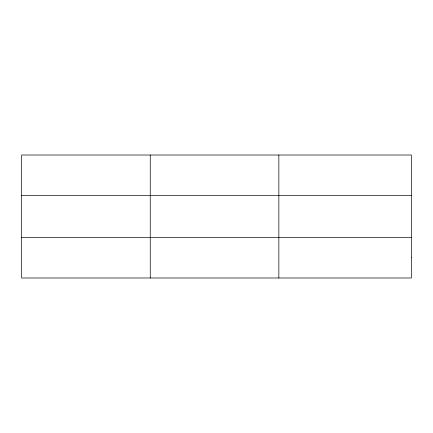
<?xml version="1.0" encoding="UTF-8"?>
<svg xmlns="http://www.w3.org/2000/svg" width="433" height="433" viewBox="0 0 433 433"><rect width="100%" height="100%" fill="white"/><g stroke="black" fill="none" stroke-linecap="round" stroke-linejoin="round"><path stroke-width="0.65" d="M150.251 155.009L150.251 277.991M278.852 155.009L278.852 277.991M21.65 195.592L411.35 195.592M21.65 237.408L411.35 237.408M411.35 257.7L411.35 277.991L21.65 277.991L21.65 155.009L411.35 155.009L411.35 257.7"/></g></svg>
